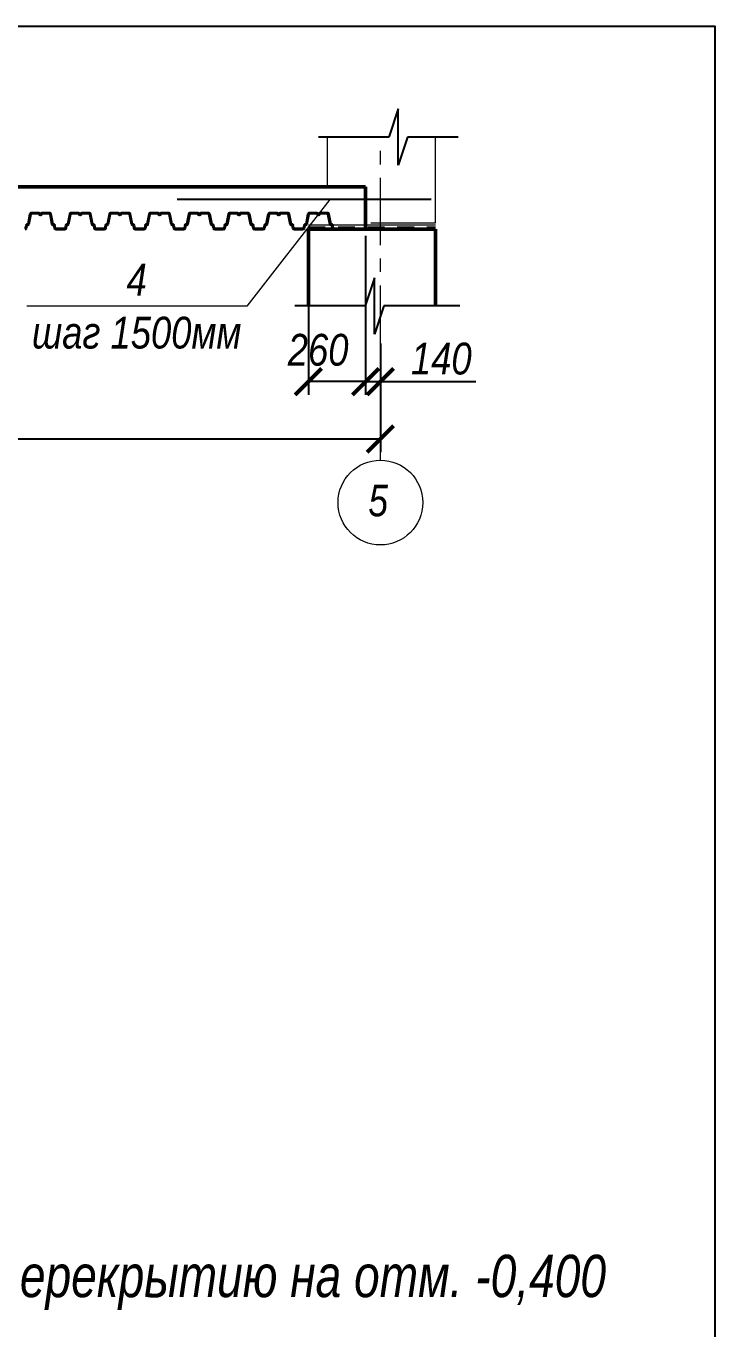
# Model space of a CAD drawing. Header units: millimetres. Extents: x 1582001 to 3303937, y 226471 to 491235.
# Drawn here: x 1616996 to 1623501, y 308138 to 320445 of the extents above; entities that cross this region are included whole.
import ezdxf

# ---------------------------------------------------------------- set-up
doc = ezdxf.new("R2010")
doc.units = ezdxf.units.MM
doc.linetypes.add('CENTER', pattern=[50.8, 31.75, -6.35, 6.35, -6.35])
doc.layers.get('Defpoints').update_dxf_attribs({"color": 255, "lineweight": 30})
for name, color, linetype in [('00', 15, 'Continuous'), ('6', 7, 'Continuous'), ('Spezifikazia', 250, 'Continuous'), ('Формуляр', 138, 'Continuous')]:
    doc.layers.add(name, color=color, linetype=linetype)
for name, color, linetype, lineweight in [('A-Wall-G', 22, 'Continuous', 50), ('Оси', 251, 'CENTER', 9), ('перекрытия', 7, 'Continuous', 40), ('Размеры', 7, 'Continuous', 18), ('Штриховки', 251, 'Continuous', 20)]:
    doc.layers.add(name, color=color, linetype=linetype, lineweight=lineweight)
doc.styles.add('GOST 2.304', font='ARIALNI.TTF', dxfattribs={"width": 0.98, "height": 300})
doc.styles.get("Standard").update_dxf_attribs({"font": 'ARIALNI.TTF', "height": 300})
doc.styles.add('STYLE1', font='ARIALNI.TTF', dxfattribs={"height": 300})
doc.styles.add('Текст', font='ARIALNI.TTF')
doc.dimstyles.new('ISO-25', dxfattribs={"dimscale": 100, "dimtxt": 2.5, "dimasz": 2.5, "dimexe": 1.25, "dimexo": 0.625, "dimtad": 1, "dimdec": 0, "dimtxsty": 'Standard', "dimblk": 'ARCHTICK', "dimcen": 2.5, "dimadec": 0, "dimazin": 0, "dimtfac": 1, "dimtdec": 0, "dimtmove": 0, "dimatfit": 3, "dimfxl": 0, "dimarcsym": 0})

# ---------------------------------------------------------------- blocks, each defined once
blk = doc.blocks.new('_ArchTick')
at = {"color": 0, "linetype": 'ByBlock', "const_width": 0.15}
blk.add_lwpolyline([(-0.5, -0.5), (0.5, 0.5)], dxfattribs=at)
blk = doc.blocks.new('*D1508')
at = {"layer": 'Defpoints', "color": 0, "lineweight": -3, "ltscale": 100, "transparency": 16777216}
for p in [(1620342, 317422), (1607942, 316835), (1620342, 316545)]:
    blk.add_point(p, dxfattribs=at)
at = {"layer": 'Размеры', "color": 0, "lineweight": -2, "ltscale": 100, "transparency": 16777216}
for p, q in [((1620342, 317360), (1620342, 316420)), ((1607942, 316773), (1607942, 316420)), ((1607942, 316545), (1620342, 316545))]:
    blk.add_line(p, q, dxfattribs=at)
at = {"layer": 'Размеры', "color": 0, "lineweight": -2, "ltscale": 100, "transparency": 16777216, "xscale": 250, "yscale": 250, "zscale": 250, "rotation": 180}
blk.add_blockref('_ArchTick', (1607942, 316545), dxfattribs=at)
at = {"layer": 'Размеры', "color": 0, "lineweight": -2, "ltscale": 100, "transparency": 16777216, "xscale": 250, "yscale": 250, "zscale": 250}
blk.add_blockref('_ArchTick', (1620342, 316545), dxfattribs=at)
at = {"layer": 'Размеры', "color": 0, "ltscale": 100, "transparency": 16777216, "insert": (1614142, 316761), "char_height": 300, "attachment_point": 5}
blk.add_mtext('12400', dxfattribs=at)
blk = doc.blocks.new('*D1511')
at = {"layer": 'Defpoints', "color": 0, "lineweight": -3, "ltscale": 100, "transparency": 16777216}
for p in [(1620202, 318527), (1619662, 318432), (1619662, 317086)]:
    blk.add_point(p, dxfattribs=at)
at = {"layer": 'Размеры', "color": 0, "lineweight": -2, "ltscale": 100, "transparency": 16777216}
for p, q in [((1620202, 318465), (1620202, 316961)), ((1619662, 318370), (1619662, 316961)), ((1620202, 317086), (1619662, 317086))]:
    blk.add_line(p, q, dxfattribs=at)
at = {"layer": 'Размеры', "color": 0, "lineweight": -2, "ltscale": 100, "transparency": 16777216, "xscale": 250, "yscale": 250, "zscale": 250, "rotation": 180}
blk.add_blockref('_ArchTick', (1619662, 317086), dxfattribs=at)
at = {"layer": 'Размеры', "color": 0, "lineweight": -2, "ltscale": 100, "transparency": 16777216, "xscale": 250, "yscale": 250, "zscale": 250}
blk.add_blockref('_ArchTick', (1620202, 317086), dxfattribs=at)
at = {"layer": 'Размеры', "color": 0, "ltscale": 100, "transparency": 16777216, "insert": (1619754, 317385), "char_height": 300, "attachment_point": 5}
blk.add_mtext('260', dxfattribs=at)
blk = doc.blocks.new('*D1512')
at = {"layer": 'Defpoints', "color": 0, "lineweight": -3, "ltscale": 100, "transparency": 16777216}
for p in [(1620202, 317511), (1620342, 317511), (1620342, 317086)]:
    blk.add_point(p, dxfattribs=at)
at = {"layer": 'Размеры', "color": 0, "lineweight": -2, "ltscale": 100, "transparency": 16777216}
for p, q in [((1620202, 317448), (1620202, 316961)), ((1620342, 317448), (1620342, 316961)), ((1620202, 317086), (1620342, 317086)), ((1620342, 317086), (1621243, 317086))]:
    blk.add_line(p, q, dxfattribs=at)
at = {"layer": 'Размеры', "color": 0, "lineweight": -2, "ltscale": 100, "transparency": 16777216, "xscale": 250, "yscale": 250, "zscale": 250, "rotation": 180}
blk.add_blockref('_ArchTick', (1620202, 317086), dxfattribs=at)
at = {"layer": 'Размеры', "color": 0, "lineweight": -2, "ltscale": 100, "transparency": 16777216, "xscale": 250, "yscale": 250, "zscale": 250}
blk.add_blockref('_ArchTick', (1620342, 317086), dxfattribs=at)
at = {"layer": 'Размеры', "color": 0, "ltscale": 100, "transparency": 16777216, "insert": (1620917, 317302), "char_height": 300, "attachment_point": 5}
blk.add_mtext('140', dxfattribs=at)

msp = doc.modelspace()

# ---------------------------------------------------------------- linework, layer by layer
at = {"layer": '00', "color": 15, "linetype": 'Continuous'}
for p, q in [((1620509.7, 319662.1), (1620421.2, 319396.7)), ((1620509.7, 319131.4), (1620509.7, 319662.1)), ((1620421.2, 319396.7), (1619757, 319396.7)), ((1620598.1, 319396.7), (1620509.7, 319131.4)), ((1621077, 319396.7), (1620598.1, 319396.7)), ((1620287.2, 318066.1), (1620198.7, 317800.8)), ((1620287.2, 317535.4), (1620287.2, 318066.1)), ((1620198.7, 317800.8), (1619534.5, 317800.8)), ((1620375.6, 317800.8), (1620287.2, 317535.4)), ((1621092.1, 317800.8), (1620375.6, 317800.8))]:
    msp.add_line(p, q, dxfattribs=at)
at = {"layer": '6', "color": 12}
msp.add_point((1620198.7, 317800.8), dxfattribs=at)
at = {"layer": 'A-Wall-G', "lineweight": 20}
for p, q in [((1619841.8, 318927.2), (1619841.8, 319396.7)), ((1620861.8, 318587.2), (1620861.8, 319396.7)), ((1620251.8, 318587.2), (1620861.8, 318587.2)), ((1620361.8, 318587.2), (1620861.8, 318587.2))]:
    msp.add_line(p, q, dxfattribs=at)
at = {"layer": 'A-Wall-G', "color": 0, "ltscale": 100}
for p, q in [((1620201.8, 318927.2), (1607891.8, 318927.2)), ((1620201.8, 318527.2), (1620201.8, 318927.2)), ((1620861.8, 318527.2), (1619661.8, 318527.2)), ((1619661.8, 318527.2), (1620861.8, 318527.2)), ((1620861.8, 318527.2), (1620861.8, 317800.8))]:
    msp.add_line(p, q, dxfattribs=at)
msp.add_lwpolyline([(1619661.8, 317800.8), (1619661.8, 318527.2)], dxfattribs=at)
at = {"layer": 'Оси', "ltscale": 20}
msp.add_line((1620341.8, 316344), (1620341.8, 319396.7), dxfattribs=at)
at = {"layer": 'Оси', "linetype": 'Continuous'}
msp.add_circle((1620341.8, 315944), 400, dxfattribs=at)
at = {"layer": 'перекрытия', "lineweight": 40, "ltscale": 100}
for p, q in [((1617036.3, 318669.4), (1617017.6, 318574)), ((1617038.1, 318669.1), (1617019.3, 318573.6)), ((1617113.7, 318679), (1617047.9, 318679)), ((1617113.7, 318677.2), (1617047.9, 318677.2)), ((1617133.8, 318665), (1617129.6, 318665)), ((1617133.8, 318663.2), (1617129.6, 318663.2)), ((1617215.5, 318679), (1617149.7, 318679)), ((1617215.5, 318677.2), (1617149.7, 318677.2)), ((1617225.3, 318669.1), (1617244.1, 318573.6)), ((1617227, 318669.4), (1617245.8, 318574)), ((1617411.3, 318669.4), (1617392.6, 318574)), ((1617413.1, 318669.1), (1617394.3, 318573.6)), ((1617488.7, 318679), (1617422.9, 318679)), ((1617488.7, 318677.2), (1617422.9, 318677.2)), ((1617508.8, 318665), (1617504.6, 318665)), ((1617508.8, 318663.2), (1617504.6, 318663.2)), ((1617590.5, 318679), (1617524.7, 318679)), ((1617590.5, 318677.2), (1617524.7, 318677.2)), ((1617600.3, 318669.1), (1617619.1, 318573.6)), ((1617602, 318669.4), (1617620.8, 318574)), ((1617786.3, 318669.4), (1617767.6, 318574)), ((1617788.1, 318669.1), (1617769.3, 318573.6)), ((1617863.7, 318679), (1617797.9, 318679)), ((1617863.7, 318677.2), (1617797.9, 318677.2)), ((1617883.8, 318665), (1617879.6, 318665)), ((1617883.8, 318663.2), (1617879.6, 318663.2)), ((1617965.5, 318679), (1617899.7, 318679)), ((1617965.5, 318677.2), (1617899.7, 318677.2)), ((1617975.3, 318669.1), (1617994.1, 318573.6)), ((1617977, 318669.4), (1617995.8, 318574)), ((1618161.3, 318669.4), (1618142.6, 318574)), ((1618163.1, 318669.1), (1618144.3, 318573.6)), ((1618238.7, 318679), (1618172.9, 318679)), ((1618238.7, 318677.2), (1618172.9, 318677.2)), ((1618258.8, 318665), (1618254.6, 318665)), ((1618258.8, 318663.2), (1618254.6, 318663.2)), ((1618340.5, 318679), (1618274.7, 318679)), ((1618340.5, 318677.2), (1618274.7, 318677.2)), ((1618350.3, 318669.1), (1618369.1, 318573.6)), ((1618352, 318669.4), (1618370.8, 318574)), ((1618536.3, 318669.4), (1618517.6, 318574)), ((1618538.1, 318669.1), (1618519.3, 318573.6)), ((1618613.7, 318679), (1618547.9, 318679)), ((1618613.7, 318677.2), (1618547.9, 318677.2)), ((1618633.8, 318665), (1618629.6, 318665)), ((1618633.8, 318663.2), (1618629.6, 318663.2)), ((1618715.5, 318679), (1618649.7, 318679)), ((1618715.5, 318677.2), (1618649.7, 318677.2)), ((1618725.3, 318669.1), (1618744.1, 318573.6)), ((1618727, 318669.4), (1618745.8, 318574)), ((1618911.3, 318669.4), (1618892.6, 318574)), ((1618913.1, 318669.1), (1618894.3, 318573.6)), ((1618988.7, 318679), (1618922.9, 318679)), ((1618988.7, 318677.2), (1618922.9, 318677.2)), ((1619008.8, 318665), (1619004.6, 318665)), ((1619008.8, 318663.2), (1619004.6, 318663.2)), ((1619090.5, 318679), (1619024.7, 318679)), ((1619090.5, 318677.2), (1619024.7, 318677.2)), ((1619100.3, 318669.1), (1619119.1, 318573.6)), ((1619102, 318669.4), (1619120.8, 318574)), ((1619286.3, 318669.4), (1619267.6, 318574)), ((1619288.1, 318669.1), (1619269.3, 318573.6)), ((1619363.7, 318679), (1619297.9, 318679)), ((1619363.7, 318677.2), (1619297.9, 318677.2)), ((1619383.8, 318665), (1619379.6, 318665)), ((1619383.8, 318663.2), (1619379.6, 318663.2)), ((1619465.5, 318679), (1619399.7, 318679)), ((1619465.5, 318677.2), (1619399.7, 318677.2)), ((1619475.3, 318669.1), (1619494.1, 318573.6)), ((1619477, 318669.4), (1619495.8, 318574)), ((1619661.3, 318669.4), (1619642.6, 318574)), ((1619663.1, 318669.1), (1619644.3, 318573.6)), ((1619738.7, 318679), (1619672.9, 318679)), ((1619738.7, 318677.2), (1619672.9, 318677.2)), ((1619758.8, 318665), (1619754.6, 318665)), ((1619758.8, 318663.2), (1619754.6, 318663.2)), ((1619840.5, 318679), (1619774.7, 318679)), ((1619840.5, 318677.2), (1619774.7, 318677.2)), ((1619850.3, 318669.1), (1619869.1, 318573.6)), ((1619852, 318669.4), (1619870.8, 318574)), ((1616999, 318561.1), (1616994.3, 318537.2)), ((1617000.8, 318560.7), (1616996.1, 318536.8)), ((1617011.5, 318569), (1617008.6, 318569)), ((1617011.5, 318567.2), (1617008.6, 318567.2)), ((1617251.9, 318569), (1617254.7, 318569)), ((1617251.9, 318567.2), (1617254.7, 318567.2)), ((1617262.6, 318560.7), (1617267.3, 318536.8)), ((1617264.4, 318561.1), (1617269, 318537.2)), ((1617279.1, 318529), (1617359.3, 318529)), ((1617279.1, 318527.2), (1617359.3, 318527.2)), ((1617374, 318561.1), (1617369.3, 318537.2)), ((1617375.8, 318560.7), (1617371.1, 318536.8)), ((1617386.5, 318569), (1617383.6, 318569)), ((1617386.5, 318567.2), (1617383.6, 318567.2)), ((1617626.9, 318569), (1617629.7, 318569)), ((1617626.9, 318567.2), (1617629.7, 318567.2)), ((1617637.6, 318560.7), (1617642.3, 318536.8)), ((1617639.4, 318561.1), (1617644, 318537.2)), ((1617654.1, 318529), (1617734.3, 318529)), ((1617654.1, 318527.2), (1617734.3, 318527.2)), ((1617749, 318561.1), (1617744.3, 318537.2)), ((1617749, 318561.1), (1617744.3, 318537.2)), ((1617750.8, 318560.7), (1617746.1, 318536.8)), ((1617750.8, 318560.7), (1617746.1, 318536.8)), ((1617761.5, 318569), (1617758.6, 318569)), ((1617761.5, 318569), (1617758.6, 318569)), ((1617761.5, 318567.2), (1617758.6, 318567.2)), ((1617761.5, 318567.2), (1617758.6, 318567.2)), ((1618001.9, 318569), (1618004.7, 318569)), ((1618001.9, 318567.2), (1618004.7, 318567.2)), ((1618012.6, 318560.7), (1618017.3, 318536.8)), ((1618014.4, 318561.1), (1618019, 318537.2)), ((1618029.1, 318529), (1618109.3, 318529)), ((1618029.1, 318527.2), (1618109.3, 318527.2)), ((1618124, 318561.1), (1618119.3, 318537.2)), ((1618124, 318561.1), (1618119.3, 318537.2)), ((1618125.8, 318560.7), (1618121.1, 318536.8)), ((1618125.8, 318560.7), (1618121.1, 318536.8)), ((1618136.5, 318569), (1618133.6, 318569)), ((1618136.5, 318569), (1618133.6, 318569)), ((1618136.5, 318567.2), (1618133.6, 318567.2)), ((1618136.5, 318567.2), (1618133.6, 318567.2)), ((1618376.9, 318569), (1618379.7, 318569)), ((1618376.9, 318567.2), (1618379.7, 318567.2)), ((1618387.6, 318560.7), (1618392.3, 318536.8)), ((1618389.4, 318561.1), (1618394, 318537.2)), ((1618391.8, 318539.2), (1618392.3, 318536.8)), ((1618393.6, 318539.5), (1618394, 318537.2)), ((1618404.1, 318529), (1618484.3, 318529)), ((1618484.3, 318529), (1618404.1, 318529)), ((1618404.1, 318527.2), (1618484.3, 318527.2)), ((1618484.3, 318527.2), (1618404.1, 318527.2)), ((1618499, 318561.1), (1618494.3, 318537.2)), ((1618500.8, 318560.7), (1618496.1, 318536.8)), ((1618511.5, 318569), (1618508.6, 318569)), ((1618511.5, 318567.2), (1618508.6, 318567.2)), ((1618751.9, 318569), (1618754.7, 318569)), ((1618751.9, 318567.2), (1618754.7, 318567.2)), ((1618762.6, 318560.7), (1618767.3, 318536.8)), ((1618764.4, 318561.1), (1618769, 318537.2)), ((1618779.1, 318529), (1618859.3, 318529)), ((1618779.1, 318527.2), (1618859.3, 318527.2)), ((1618874, 318561.1), (1618869.3, 318537.2)), ((1618875.8, 318560.7), (1618871.1, 318536.8)), ((1618886.5, 318569), (1618883.6, 318569)), ((1618886.5, 318567.2), (1618883.6, 318567.2)), ((1619126.9, 318569), (1619129.7, 318569)), ((1619126.9, 318567.2), (1619129.7, 318567.2)), ((1619137.6, 318560.7), (1619142.3, 318536.8)), ((1619139.4, 318561.1), (1619144, 318537.2)), ((1619154.1, 318529), (1619234.3, 318529)), ((1619154.1, 318527.2), (1619234.3, 318527.2)), ((1619249, 318561.1), (1619244.3, 318537.2)), ((1619249, 318561.1), (1619244.3, 318537.2)), ((1619250.8, 318560.7), (1619246.1, 318536.8)), ((1619250.8, 318560.7), (1619246.1, 318536.8)), ((1619261.5, 318569), (1619258.6, 318569)), ((1619261.5, 318569), (1619258.6, 318569)), ((1619261.5, 318567.2), (1619258.6, 318567.2)), ((1619261.5, 318567.2), (1619258.6, 318567.2)), ((1619501.9, 318569), (1619504.7, 318569)), ((1619501.9, 318567.2), (1619504.7, 318567.2)), ((1619512.6, 318560.7), (1619517.3, 318536.8)), ((1619514.4, 318561.1), (1619519, 318537.2)), ((1619529.1, 318529), (1619609.3, 318529)), ((1619529.1, 318527.2), (1619609.3, 318527.2)), ((1619624, 318561.1), (1619619.3, 318537.2)), ((1619624, 318561.1), (1619619.3, 318537.2)), ((1619625.8, 318560.7), (1619621.1, 318536.8)), ((1619625.8, 318560.7), (1619621.1, 318536.8)), ((1619636.5, 318569), (1619633.6, 318569)), ((1619636.5, 318569), (1619633.6, 318569)), ((1619636.5, 318567.2), (1619633.6, 318567.2)), ((1619636.5, 318567.2), (1619633.6, 318567.2)), ((1619876.9, 318569), (1619879.7, 318569)), ((1619876.9, 318567.2), (1619879.7, 318567.2)), ((1619887.6, 318560.7), (1619892.3, 318536.8)), ((1619889.4, 318561.1), (1619894, 318537.2)), ((1619891.8, 318539.2), (1619892.3, 318536.8)), ((1619893.6, 318539.5), (1619894, 318537.2)), ((1619904.1, 318529), (1619984.3, 318529)), ((1619984.3, 318529), (1619904.1, 318529)), ((1619904.1, 318527.2), (1619984.3, 318527.2)), ((1619984.3, 318527.2), (1619904.1, 318527.2)), ((1620418.9, 318529), (1620499.1, 318529)), ((1620418.9, 318527.2), (1620499.1, 318527.2))]:
    msp.add_line(p, q, dxfattribs=at)
for centre, radius, start, end in [((1617047.9, 318667.2), 11.8, 90, 168.87383), ((1617047.9, 318667.2), 10, 90, 168.87383), ((1617113.7, 318669.2), 9.8, 7.18076, 90), ((1617113.7, 318669.2), 8, 7.18076, 90), ((1617129.6, 318671.2), 8, 187.18076, 270), ((1617129.6, 318671.2), 6.2, 187.18076, 270), ((1617133.8, 318671.2), 6.2, 270, 352.81924), ((1617133.8, 318671.2), 8, 270, 352.81924), ((1617149.7, 318669.2), 9.8, 90, 172.81924), ((1617149.7, 318669.2), 8, 90, 172.81924), ((1617215.5, 318667.2), 11.8, 11.12617, 90), ((1617215.5, 318667.2), 10, 11.12617, 90), ((1617422.9, 318667.2), 11.8, 90, 168.87383), ((1617422.9, 318667.2), 10, 90, 168.87383), ((1617488.7, 318669.2), 9.8, 7.18076, 90), ((1617488.7, 318669.2), 8, 7.18076, 90), ((1617504.6, 318671.2), 8, 187.18076, 270), ((1617504.6, 318671.2), 6.2, 187.18076, 270), ((1617508.8, 318671.2), 6.2, 270, 352.81924), ((1617508.8, 318671.2), 8, 270, 352.81924), ((1617524.7, 318669.2), 9.8, 90, 172.81924), ((1617524.7, 318669.2), 8, 90, 172.81924), ((1617590.5, 318667.2), 11.8, 11.12617, 90), ((1617590.5, 318667.2), 10, 11.12617, 90), ((1617797.9, 318667.2), 11.8, 90, 168.87383), ((1617797.9, 318667.2), 10, 90, 168.87383), ((1617863.7, 318669.2), 9.8, 7.18076, 90), ((1617863.7, 318669.2), 8, 7.18076, 90), ((1617879.6, 318671.2), 8, 187.18076, 270), ((1617879.6, 318671.2), 6.2, 187.18076, 270), ((1617883.8, 318671.2), 6.2, 270, 352.81924), ((1617883.8, 318671.2), 8, 270, 352.81924), ((1617899.7, 318669.2), 9.8, 90, 172.81924), ((1617899.7, 318669.2), 8, 90, 172.81924), ((1617965.5, 318667.2), 11.8, 11.12617, 90), ((1617965.5, 318667.2), 10, 11.12617, 90), ((1618172.9, 318667.2), 11.8, 90, 168.87383), ((1618172.9, 318667.2), 10, 90, 168.87383), ((1618238.7, 318669.2), 9.8, 7.18076, 90), ((1618238.7, 318669.2), 8, 7.18076, 90), ((1618254.6, 318671.2), 8, 187.18076, 270), ((1618254.6, 318671.2), 6.2, 187.18076, 270), ((1618258.8, 318671.2), 6.2, 270, 352.81924), ((1618258.8, 318671.2), 8, 270, 352.81924), ((1618274.7, 318669.2), 9.8, 90, 172.81924), ((1618274.7, 318669.2), 8, 90, 172.81924), ((1618340.5, 318667.2), 11.8, 11.12617, 90), ((1618340.5, 318667.2), 10, 11.12617, 90), ((1618547.9, 318667.2), 11.8, 90, 168.87383), ((1618547.9, 318667.2), 10, 90, 168.87383), ((1618613.7, 318669.2), 9.8, 7.18076, 90), ((1618613.7, 318669.2), 8, 7.18076, 90), ((1618629.6, 318671.2), 8, 187.18076, 270), ((1618629.6, 318671.2), 6.2, 187.18076, 270), ((1618633.8, 318671.2), 6.2, 270, 352.81924), ((1618633.8, 318671.2), 8, 270, 352.81924), ((1618649.7, 318669.2), 9.8, 90, 172.81924), ((1618649.7, 318669.2), 8, 90, 172.81924), ((1618715.5, 318667.2), 11.8, 11.12617, 90), ((1618715.5, 318667.2), 10, 11.12617, 90), ((1618922.9, 318667.2), 11.8, 90, 168.87383), ((1618922.9, 318667.2), 10, 90, 168.87383), ((1618988.7, 318669.2), 9.8, 7.18076, 90), ((1618988.7, 318669.2), 8, 7.18076, 90), ((1619004.6, 318671.2), 8, 187.18076, 270), ((1619004.6, 318671.2), 6.2, 187.18076, 270), ((1619008.8, 318671.2), 6.2, 270, 352.81924), ((1619008.8, 318671.2), 8, 270, 352.81924), ((1619024.7, 318669.2), 9.8, 90, 172.81924), ((1619024.7, 318669.2), 8, 90, 172.81924), ((1619090.5, 318667.2), 11.8, 11.12617, 90), ((1619090.5, 318667.2), 10, 11.12617, 90), ((1619297.9, 318667.2), 11.8, 90, 168.87383), ((1619297.9, 318667.2), 10, 90, 168.87383), ((1619363.7, 318669.2), 9.8, 7.18076, 90), ((1619363.7, 318669.2), 8, 7.18076, 90), ((1619379.6, 318671.2), 8, 187.18076, 270), ((1619379.6, 318671.2), 6.2, 187.18076, 270), ((1619383.8, 318671.2), 6.2, 270, 352.81924), ((1619383.8, 318671.2), 8, 270, 352.81924), ((1619399.7, 318669.2), 9.8, 90, 172.81924), ((1619399.7, 318669.2), 8, 90, 172.81924), ((1619465.5, 318667.2), 11.8, 11.12617, 90), ((1619465.5, 318667.2), 10, 11.12617, 90), ((1619672.9, 318667.2), 11.8, 90, 168.87383), ((1619672.9, 318667.2), 10, 90, 168.87383), ((1619738.7, 318669.2), 9.8, 7.18076, 90), ((1619738.7, 318669.2), 8, 7.18076, 90), ((1619754.6, 318671.2), 8, 187.18076, 270), ((1619754.6, 318671.2), 6.2, 187.18076, 270), ((1619758.8, 318671.2), 6.2, 270, 352.81924), ((1619758.8, 318671.2), 8, 270, 352.81924), ((1619774.7, 318669.2), 9.8, 90, 172.81924), ((1619774.7, 318669.2), 8, 90, 172.81924), ((1619840.5, 318667.2), 11.8, 11.12617, 90), ((1619840.5, 318667.2), 10, 11.12617, 90), ((1616984.3, 318539.2), 12, 270, 348.87383), ((1616984.3, 318539.2), 12, 270, 348.87383), ((1616984.3, 318539.2), 12, 270, 348.87383), ((1617008.6, 318559.2), 9.8, 90, 168.87383), ((1617008.6, 318559.2), 8, 90, 168.87383), ((1617011.5, 318575.2), 6.2, 270, 348.87383), ((1617011.5, 318575.2), 8, 270, 348.87383), ((1617251.9, 318575.2), 8, 191.12617, 270), ((1617251.9, 318575.2), 6.2, 191.12617, 270), ((1617254.7, 318559.2), 9.8, 11.12617, 90), ((1617254.7, 318559.2), 8, 11.12617, 90), ((1617279.1, 318539.2), 12, 191.12617, 270), ((1617279.1, 318539.2), 10.2, 191.12617, 270), ((1617359.3, 318539.2), 10.2, 270, 348.87383), ((1617359.3, 318539.2), 12, 270, 348.87383), ((1617383.6, 318559.2), 9.8, 90, 168.87383), ((1617383.6, 318559.2), 8, 90, 168.87383), ((1617386.5, 318575.2), 6.2, 270, 348.87383), ((1617386.5, 318575.2), 8, 270, 348.87383), ((1617626.9, 318575.2), 8, 191.12617, 270), ((1617626.9, 318575.2), 6.2, 191.12617, 270), ((1617629.7, 318559.2), 9.8, 11.12617, 90), ((1617629.7, 318559.2), 8, 11.12617, 90), ((1617654.1, 318539.2), 12, 191.12617, 270), ((1617654.1, 318539.2), 10.2, 191.12617, 270), ((1617734.3, 318539.2), 10.2, 270, 348.87383), ((1617734.3, 318539.2), 10.2, 270, 348.87383), ((1617734.3, 318539.2), 12, 270, 348.87383), ((1617734.3, 318539.2), 12, 270, 348.87383), ((1617758.6, 318559.2), 9.8, 90, 168.87383), ((1617758.6, 318559.2), 9.8, 90, 168.87383), ((1617758.6, 318559.2), 8, 90, 168.87383), ((1617758.6, 318559.2), 8, 90, 168.87383), ((1617761.5, 318575.2), 6.2, 270, 348.87383), ((1617761.5, 318575.2), 6.2, 270, 348.87383), ((1617761.5, 318575.2), 8, 270, 348.87383), ((1617761.5, 318575.2), 8, 270, 348.87383), ((1618001.9, 318575.2), 8, 191.12617, 270), ((1618001.9, 318575.2), 6.2, 191.12617, 270), ((1618004.7, 318559.2), 9.8, 11.12617, 90), ((1618004.7, 318559.2), 8, 11.12617, 90), ((1618029.1, 318539.2), 12, 191.12617, 270), ((1618029.1, 318539.2), 10.2, 191.12617, 270), ((1618109.3, 318539.2), 10.2, 270, 348.87383), ((1618109.3, 318539.2), 10.2, 270, 348.87383), ((1618109.3, 318539.2), 12, 270, 348.87383), ((1618109.3, 318539.2), 12, 270, 348.87383), ((1618133.6, 318559.2), 9.8, 90, 168.87383), ((1618133.6, 318559.2), 9.8, 90, 168.87383), ((1618133.6, 318559.2), 8, 90, 168.87383), ((1618133.6, 318559.2), 8, 90, 168.87383), ((1618136.5, 318575.2), 6.2, 270, 348.87383), ((1618136.5, 318575.2), 6.2, 270, 348.87383), ((1618136.5, 318575.2), 8, 270, 348.87383), ((1618136.5, 318575.2), 8, 270, 348.87383), ((1618376.9, 318575.2), 8, 191.12617, 270), ((1618376.9, 318575.2), 6.2, 191.12617, 270), ((1618379.7, 318559.2), 9.8, 11.12617, 90), ((1618379.7, 318559.2), 8, 11.12617, 90), ((1618404.1, 318539.2), 12, 191.12617, 270), ((1618404.1, 318539.2), 12, 191.12617, 270), ((1618404.1, 318539.2), 10.2, 191.12617, 270), ((1618404.1, 318539.2), 10.2, 191.12617, 270), ((1618484.3, 318539.2), 10.2, 270, 348.87383), ((1618484.3, 318539.2), 10.2, 270, 348.87383), ((1618484.3, 318539.2), 10.2, 270, 348.87383), ((1618484.3, 318539.2), 12, 270, 348.87383), ((1618484.3, 318539.2), 12, 270, 348.87383), ((1618484.3, 318539.2), 12, 270, 348.87383), ((1618508.6, 318559.2), 9.8, 90, 168.87383), ((1618508.6, 318559.2), 8, 90, 168.87383), ((1618511.5, 318575.2), 6.2, 270, 348.87383), ((1618511.5, 318575.2), 8, 270, 348.87383), ((1618751.9, 318575.2), 8, 191.12617, 270), ((1618751.9, 318575.2), 6.2, 191.12617, 270), ((1618754.7, 318559.2), 9.8, 11.12617, 90), ((1618754.7, 318559.2), 8, 11.12617, 90), ((1618779.1, 318539.2), 12, 191.12617, 270), ((1618779.1, 318539.2), 10.2, 191.12617, 270), ((1618859.3, 318539.2), 10.2, 270, 348.87383), ((1618859.3, 318539.2), 12, 270, 348.87383), ((1618883.6, 318559.2), 9.8, 90, 168.87383), ((1618883.6, 318559.2), 8, 90, 168.87383), ((1618886.5, 318575.2), 6.2, 270, 348.87383), ((1618886.5, 318575.2), 8, 270, 348.87383), ((1619126.9, 318575.2), 8, 191.12617, 270), ((1619126.9, 318575.2), 6.2, 191.12617, 270), ((1619129.7, 318559.2), 9.8, 11.12617, 90), ((1619129.7, 318559.2), 8, 11.12617, 90), ((1619154.1, 318539.2), 12, 191.12617, 270), ((1619154.1, 318539.2), 10.2, 191.12617, 270), ((1619234.3, 318539.2), 10.2, 270, 348.87383), ((1619234.3, 318539.2), 10.2, 270, 348.87383), ((1619234.3, 318539.2), 12, 270, 348.87383), ((1619234.3, 318539.2), 12, 270, 348.87383), ((1619258.6, 318559.2), 9.8, 90, 168.87383), ((1619258.6, 318559.2), 9.8, 90, 168.87383), ((1619258.6, 318559.2), 8, 90, 168.87383), ((1619258.6, 318559.2), 8, 90, 168.87383), ((1619261.5, 318575.2), 6.2, 270, 348.87383), ((1619261.5, 318575.2), 6.2, 270, 348.87383), ((1619261.5, 318575.2), 8, 270, 348.87383), ((1619261.5, 318575.2), 8, 270, 348.87383), ((1619501.9, 318575.2), 8, 191.12617, 270), ((1619501.9, 318575.2), 6.2, 191.12617, 270), ((1619504.7, 318559.2), 9.8, 11.12617, 90), ((1619504.7, 318559.2), 8, 11.12617, 90), ((1619529.1, 318539.2), 12, 191.12617, 270), ((1619529.1, 318539.2), 10.2, 191.12617, 270), ((1619609.3, 318539.2), 10.2, 270, 348.87383), ((1619609.3, 318539.2), 10.2, 270, 348.87383), ((1619609.3, 318539.2), 12, 270, 348.87383), ((1619609.3, 318539.2), 12, 270, 348.87383), ((1619633.6, 318559.2), 9.8, 90, 168.87383), ((1619633.6, 318559.2), 9.8, 90, 168.87383), ((1619633.6, 318559.2), 8, 90, 168.87383), ((1619633.6, 318559.2), 8, 90, 168.87383), ((1619636.5, 318575.2), 6.2, 270, 348.87383), ((1619636.5, 318575.2), 6.2, 270, 348.87383), ((1619636.5, 318575.2), 8, 270, 348.87383), ((1619636.5, 318575.2), 8, 270, 348.87383), ((1619876.9, 318575.2), 8, 191.12617, 270), ((1619876.9, 318575.2), 6.2, 191.12617, 270), ((1619879.7, 318559.2), 9.8, 11.12617, 90), ((1619879.7, 318559.2), 8, 11.12617, 90), ((1619904.1, 318539.2), 12, 191.12617, 270), ((1619904.1, 318539.2), 12, 191.12617, 270), ((1619904.1, 318539.2), 10.2, 191.12617, 270), ((1619904.1, 318539.2), 10.2, 191.12617, 270)]:
    msp.add_arc(centre, radius, start, end, dxfattribs=at)
at = {"layer": 'Размеры', "lineweight": 9, "ltscale": 100}
for p, q in [((1619864, 318807.6), (1619079.2, 317799.2)), ((1619079.2, 317799.2), (1617001.8, 317799.2))]:
    msp.add_line(p, q, dxfattribs=at)
at = {"layer": 'Размеры', "linetype": 'Continuous', "ltscale": 20}
for p, q in [((1619661.8, 318567.2), (1620861.8, 318567.2)), ((1619661.8, 318547.2), (1619821.8, 318547.2)), ((1619661.8, 318527.2), (1620861.8, 318527.2)), ((1619941.8, 318547.2), (1620101.8, 318547.2)), ((1620221.8, 318547.2), (1620381.8, 318547.2)), ((1620501.8, 318547.2), (1620661.8, 318547.2)), ((1620781.8, 318547.2), (1620861.8, 318547.2))]:
    msp.add_line(p, q, dxfattribs=at)
at = {"layer": 'Формуляр', "color": 0}
msp.add_lwpolyline([(1584000.9, 291755.1), (1584000.9, 320444.9), (1623500.8, 320444.9), (1623500.8, 291755.1)], close=True, dxfattribs=at)
at = {"layer": 'Штриховки', "color": 1, "ltscale": 100, "const_width": 20}
msp.add_lwpolyline([(1620822, 318807.6), (1618421.7, 318807.6)], dxfattribs=at)

# ---------------------------------------------------------------- texts
at = {"layer": 'Spezifikazia', "style": 'STYLE1', "width": 0.95}
msp.add_text('Спецификация элементов к монолитному перекрытию на отм. -0,400', height=400, dxfattribs=at).set_placement((1607756.6, 308438.7))
at = {"layer": 'Оси', "linetype": 'Continuous', "ltscale": 100, "insert": (1620228, 315961.2), "char_height": 297.23, "attachment_point": 4, "style": 'GOST 2.304'}
msp.add_mtext('{5}', dxfattribs=at)
at = {"layer": 'Размеры', "lineweight": 9, "ltscale": 100, "style": 'Текст'}
for s, p in [('4', (1617945, 317899.2)), ('шаг 1500мм', (1617051.8, 317399.2))]:
    msp.add_text(s, height=300, dxfattribs=at).set_placement(p)

# ---------------------------------------------------------------- dimensions: what is measured, and where the dimension line sits
at = {"layer": 'Размеры', "ltscale": 100}
dim = msp.add_linear_dim(base=(1619661.8, 317086.4), p1=(1620201.8, 318527.2), p2=(1619661.8, 318432.2), text='260', dimstyle='ISO-25', override={"dimscale": 100, "dimblk1": 'ArchTick', "dimblk2": 'ArchTick', "dimsah": 1, "dimtmove": 2, "dimfxl": 100, "dimfxlon": 1, "dimarcsym": 1}, dxfattribs=at)
dim.commit()
dim.dimension.update_dxf_attribs({"geometry": '*D1511', "text_midpoint": (1619753.9, 317384.7), "dimtype": 160})
for base, p1, p2, picture, middle in [((1620341.8, 317086.4), (1620201.8, 317510.7), (1620341.8, 317510.7), '*D1512', (1620917.2, 317302)), ((1620341.8, 316545.1), (1607941.8, 316835.5), (1620341.8, 317422.4), '*D1508', (1614141.8, 316760.8))]:
    dim = msp.add_linear_dim(base=base, p1=p1, p2=p2, dimstyle='ISO-25', override={"dimscale": 100, "dimfxl": 100, "dimfxlon": 1, "dimarcsym": 1}, dxfattribs=at)
    dim.commit()
    dim.dimension.update_dxf_attribs({"geometry": picture, "text_midpoint": middle})

doc.saveas('drawing.dxf')
